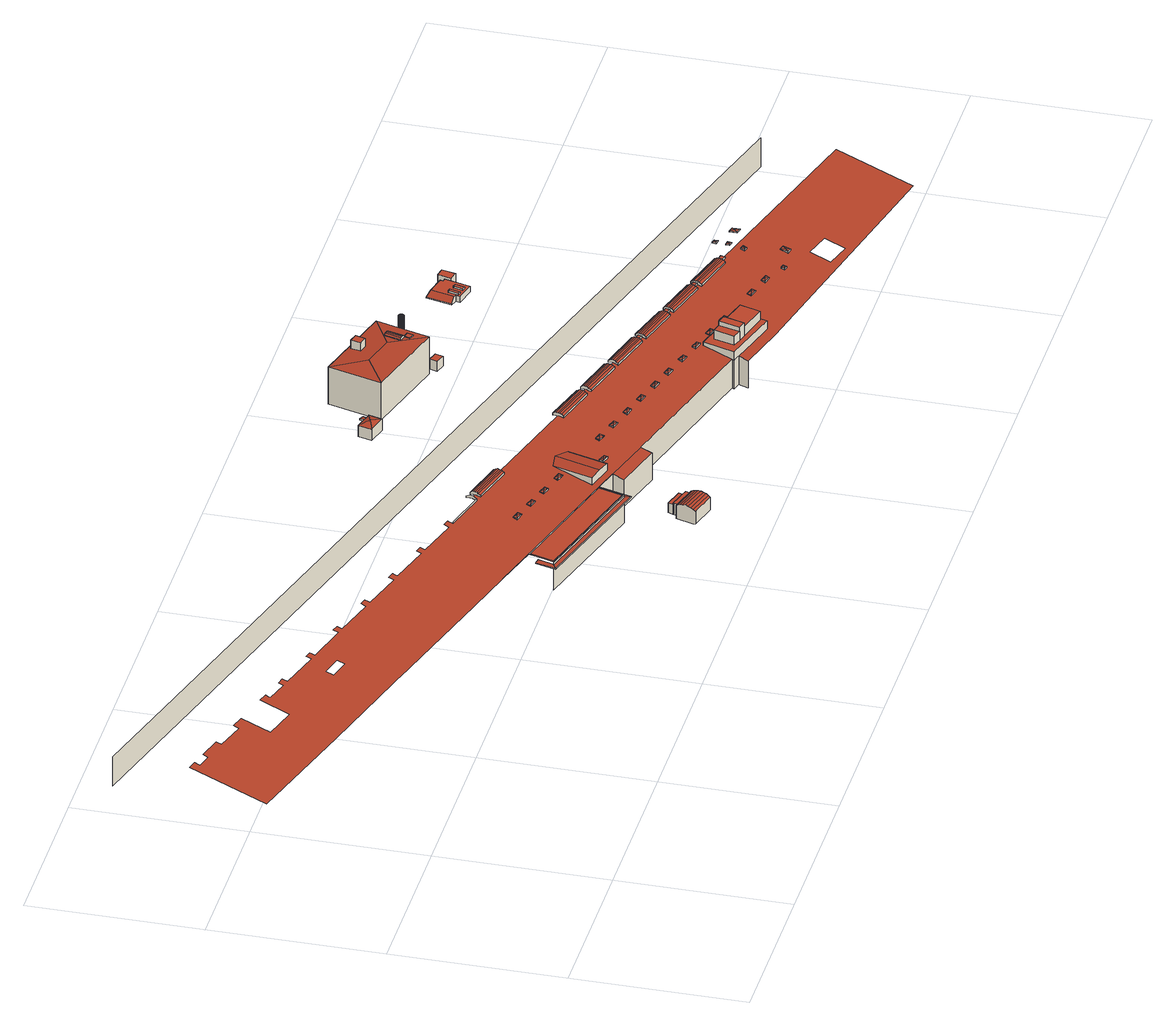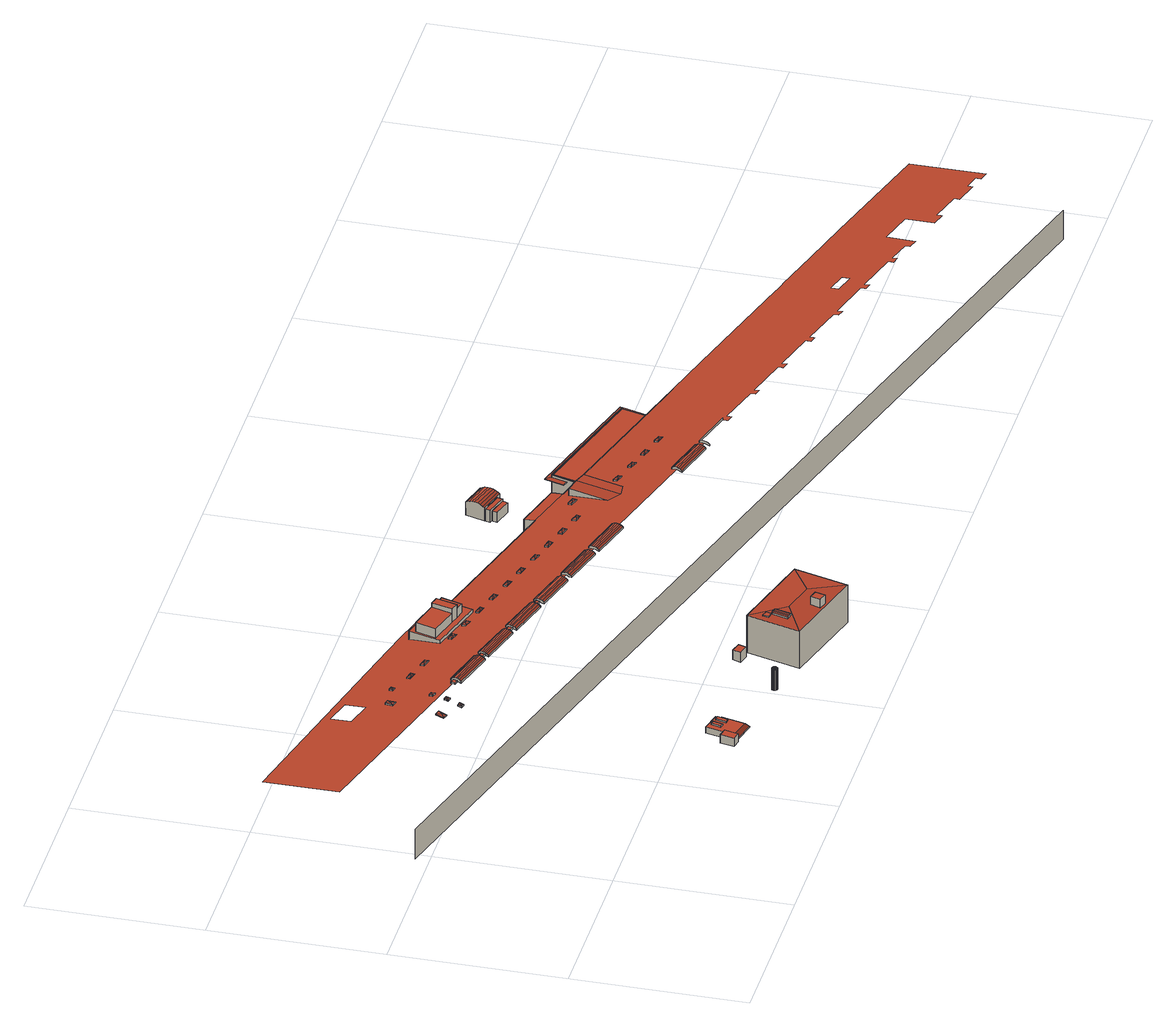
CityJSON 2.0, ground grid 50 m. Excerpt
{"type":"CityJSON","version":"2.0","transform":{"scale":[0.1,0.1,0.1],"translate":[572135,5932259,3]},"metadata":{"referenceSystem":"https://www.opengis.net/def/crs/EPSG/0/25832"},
"CityObjects":{
"building1":{"type":"Building","attributes":{"Grundfläche 2D":"18520.380921","Grundhöhe NN":"3.095"},"children":["building1-1","building1-2","building1-3","building1-4","building1-5","building1-6","building1-7","building1-8","building1-9","building1-10","building1-11","building1-12","building1-13","building1-14","building1-15","building1-16","building1-17","building1-18","building1-19","building1-20","building1-21","building1-22","building1-23","building1-24","building1-25","building1-26","building1-27","building1-28"],"geometry":[{"type":"MultiSurface","lod":"3","boundaries":[[[0,1,2,3]],[[4,5,6,7]],[[8,9,10,11,12,13]],[[14,1,0,15,16,17,18,19]],[[20,21,22,23,24,25,26,27,28,29,30,31,32,33,34,35,36,37,38,39,40,41,42,43,44,45,46,47,48,49,50,51,52,53,54,55,56,57,58,59,60,61,62,63,64,65,66,67,68,69,70,71,72,73,74,75,76,77,78,79,80,81,82,83,84,85,86,87,88,89,90,91,92,93,94,95,96,97,98,99,100,101,102,103,104,105,106,107,108,109,110,111,112,113,114,115,116,117,118,119,120,121,122,123,124,125,126,127,128,129,130,131,132,133,134,135,136,137,138,139,140,141,142,143,144,145,146,147,11,10,148,149],[150,151,152,153,154],[155,156,157,158],[159,160,161,162]],[[163,9,5,4,12,164,3,2]],[[165,166,78,77]],[[13,7,6,8]],[[165,77,76,75,167,168,169,170,171,172,173,174]],[[175,176,177,74,73,72,178,179,180,181,182,183,184]],[[185,186,179,178]],[[186,187,180,179]],[[187,188,181,180]],[[188,189,182,181]],[[189,190,183,182]],[[183,190,191,184]],[[184,191,192,175]],[[185,178,72,71]],[[18,193,194,1,14,19]],[[1,194,163,2]],[[8,6,5,9]],[[195,10,163,194,193]],[[196,152,151]],[[190,189,188,187,186,185,71,70,192,191]],[[9,163,10]],[[151,150,197,198,196]],[[199,200,201,202,203,204]],[[205,10,195,206]],[[196,198,153,152]],[[150,154,197]],[[198,197,154,153]],[[207,205,206,208]],[[10,205,207,148]],[[148,207,208,209]],[[210,211,212,69,68,67,213,214,215,216,217,218]],[[219,220,214,213]],[[220,221,215,214]],[[221,222,216,215]],[[222,223,217,216]],[[223,224,218,217]],[[218,224,225,210]],[[210,225,226,211]],[[219,213,67,66]],[[226,225,224,223,222,221,220,219,66,65,227,228]],[[229,230,231,232,233,64,63,62,61,234,235,236,237,238]],[[149,148,209,239]],[[240,241,235,234]],[[241,242,236,235]],[[242,243,237,236]],[[243,244,238,237]],[[244,245,229,238]],[[229,245,246,230]],[[230,246,247,231]],[[240,234,61,60]],[[246,245,244,243,242,241,240,60,59,248,247]],[[249,250,251,252,253,254,255,58,57,256]],[[257,258,249,256]],[[258,259,250,249]],[[259,260,251,250]],[[260,261,252,251]],[[261,262,253,252]],[[253,262,263,254]],[[254,263,264,255]],[[257,256,57,56]],[[265,149,239,266]],[[25,24,267,268]],[[24,265,266,267]],[[269,20,149,265,270]],[[271,272,273,274]],[[257,56,55,54,275,264,263,262,261,260,259,258]],[[276,271,274,277]],[[265,24,23,278,270]],[[279,280,281,282,283,284,285,51,50,286]],[[277,287,288,289,290,276]],[[272,271,276,291]],[[272,291,292,273]],[[291,276,290,293]],[[289,294,293,290]],[[288,295,294,289]],[[296,297,279,286]],[[298,292,291,293,294,295]],[[297,299,280,279]],[[299,300,281,280]],[[300,301,282,281]],[[302,269,270,278],[277,274,273,292,298,303,304,287]],[[269,302,21,20]],[[301,305,283,282]],[[283,305,306,284]],[[284,306,307,285]],[[296,286,50,49]],[[308,288,287,304]],[[288,308,309,295]],[[295,309,303,298]],[[21,302,278,23,22]],[[309,308,304,303]],[[305,301,300,299,297,296,49,48,307,306]],[[44,43,42,310,311,312,313,314,315,316,317,45]],[[318,319,311,310]],[[319,320,312,311]],[[320,321,313,312]],[[321,322,314,313]],[[322,323,315,314]],[[315,323,324,316]],[[316,324,325,317]],[[318,310,42,41]],[[325,324,323,322,321,320,319,318,41,40,326,327]],[[328,329,330,331,332,333,334,335,37,36,35]],[[336,337,329,328]],[[337,338,330,329]],[[338,339,331,330]],[[339,340,332,331]],[[340,341,333,332]],[[333,341,342,334]],[[334,342,343,335]],[[336,328,35,34]],[[341,340,339,338,337,336,34,33,343,342]]],"semantics":{"surfaces":[{"type":"WallSurface"},{"type":"RoofSurface"}],"values":[0,0,0,0,1,1,0,1,0,0,1,1,1,1,1,1,0,0,0,0,0,0,0,0,0,0,0,0,1,0,1,0,1,0,0,1,1,1,1,1,1,0,0,0,0,0,1,1,1,1,1,1,0,0,0,0,1,1,1,1,1,1,0,0,0,0,0,0,0,0,0,0,0,0,1,0,0,1,0,1,0,1,1,1,1,0,1,1,0,0,0,1,0,0,0,0,0,1,1,1,1,1,1,0,0,0,0,1,1,1,1,1,1,0,0,0]}}]},
"building1-1":{"type":"BuildingInstallation","parents":["building1"],"geometry":[{"type":"MultiSurface","lod":"3","boundaries":[[[344,345,346,14]],[[347,344,14,15]],[[348,347,15,349]],[[350,19,14,346]],[[19,16,15,14]],[[16,351,349,15]],[[351,352,348,349]],[[352,353,347,348]],[[353,354,344,347]],[[354,355,345,344]],[[355,350,346,345]],[[19,350,355,354,353,352,351,16]]],"semantics":{"surfaces":[{"type":"RoofSurface"},{"type":"WallSurface"},{"type":"OuterCeilingSurface"}],"values":[0,0,0,1,1,1,1,1,1,1,1,2]}}]},
"building1-2":{"type":"BuildingInstallation","parents":["building1"],"geometry":[{"type":"MultiSurface","lod":"3","boundaries":[[[356,357,358]],[[358,357,359]],[[360,357,356]],[[359,357,360]],[[361,362,356,358]],[[362,363,360,356]],[[363,364,359,360]],[[364,361,358,359]]],"semantics":{"surfaces":[{"type":"RoofSurface"},{"type":"WallSurface"}],"values":[0,0,0,0,1,1,1,1]}}]},
"building1-3":{"type":"BuildingInstallation","parents":["building1"],"geometry":[{"type":"MultiSurface","lod":"3","boundaries":[[[365,366,367]],[[367,366,368]],[[369,366,365]],[[368,366,369]],[[370,371,365,367]],[[371,372,369,365]],[[372,373,368,369]],[[373,370,367,368]]],"semantics":{"surfaces":[{"type":"RoofSurface"},{"type":"WallSurface"}],"values":[0,0,0,0,1,1,1,1]}}]},
"building1-4":{"type":"BuildingInstallation","parents":["building1"],"geometry":[{"type":"MultiSurface","lod":"3","boundaries":[[[374,375,376]],[[376,375,377]],[[378,375,374]],[[377,375,378]],[[379,380,374,376]],[[380,381,378,374]],[[381,382,377,378]],[[382,379,376,377]]],"semantics":{"surfaces":[{"type":"RoofSurface"},{"type":"WallSurface"}],"values":[0,0,0,0,1,1,1,1]}}]},
"building1-5":{"type":"BuildingInstallation","parents":["building1"],"geometry":[{"type":"MultiSurface","lod":"3","boundaries":[[[383,384,385]],[[385,384,386]],[[387,384,383]],[[386,384,387]],[[388,389,383,385]],[[389,390,387,383]],[[386,387,390,391]],[[388,385,386,391]]],"semantics":{"surfaces":[{"type":"RoofSurface"},{"type":"WallSurface"}],"values":[0,0,0,0,1,1,1,1]}}]},
"building1-6":{"type":"BuildingInstallation","parents":["building1"],"geometry":[{"type":"MultiSurface","lod":"3","boundaries":[[[392,393,394]],[[394,393,395]],[[396,393,392]],[[395,393,396]],[[397,398,392,394]],[[396,392,398,399]],[[395,396,399,400]],[[400,397,394,395]]],"semantics":{"surfaces":[{"type":"RoofSurface"},{"type":"WallSurface"}],"values":[0,0,0,0,1,1,1,1]}}]},
"building1-7":{"type":"BuildingInstallation","parents":["building1"],"geometry":[{"type":"MultiSurface","lod":"3","boundaries":[[[401,402,403]],[[403,402,404]],[[405,402,401]],[[404,402,405]],[[406,407,401,403]],[[407,408,405,401]],[[408,409,404,405]],[[409,406,403,404]]],"semantics":{"surfaces":[{"type":"RoofSurface"},{"type":"WallSurface"}],"values":[0,0,0,0,1,1,1,1]}}]},
"building1-8":{"type":"BuildingInstallation","parents":["building1"],"geometry":[{"type":"MultiSurface","lod":"3","boundaries":[[[410,411,412]],[[412,411,413]],[[414,411,410]],[[413,411,414]],[[415,416,410,412]],[[417,414,410,416]],[[417,418,413,414]],[[415,412,413,418]]],"semantics":{"surfaces":[{"type":"RoofSurface"},{"type":"WallSurface"}],"values":[0,0,0,0,1,1,1,1]}}]},
"building1-9":{"type":"BuildingInstallation","parents":["building1"],"geometry":[{"type":"MultiSurface","lod":"3","boundaries":[[[419,420,421]],[[421,420,422]],[[423,420,419]],[[422,420,423]],[[424,425,419,421]],[[426,423,419,425]],[[426,427,422,423]],[[424,421,422,427]]],"semantics":{"surfaces":[{"type":"RoofSurface"},{"type":"WallSurface"}],"values":[0,0,0,0,1,1,1,1]}}]},
"building1-10":{"type":"BuildingInstallation","parents":["building1"],"geometry":[{"type":"MultiSurface","lod":"3","boundaries":[[[428,429,430]],[[430,429,431]],[[432,429,428]],[[431,429,432]],[[433,434,428,430]],[[434,435,432,428]],[[435,436,431,432]],[[436,433,430,431]]],"semantics":{"surfaces":[{"type":"RoofSurface"},{"type":"WallSurface"}],"values":[0,0,0,0,1,1,1,1]}}]},
"building1-11":{"type":"BuildingInstallation","parents":["building1"],"geometry":[{"type":"MultiSurface","lod":"3","boundaries":[[[437,438,439]],[[439,438,440]],[[441,438,437]],[[440,438,441]],[[442,443,437,439]],[[443,444,441,437]],[[444,445,440,441]],[[445,442,439,440]]],"semantics":{"surfaces":[{"type":"RoofSurface"},{"type":"WallSurface"}],"values":[0,0,0,0,1,1,1,1]}}]},
"building1-12":{"type":"BuildingInstallation","parents":["building1"],"geometry":[{"type":"MultiSurface","lod":"3","boundaries":[[[446,447,448]],[[448,447,449]],[[450,447,446]],[[449,447,450]],[[451,452,446,448]],[[452,453,450,446]],[[453,454,449,450]],[[454,451,448,449]]],"semantics":{"surfaces":[{"type":"RoofSurface"},{"type":"WallSurface"}],"values":[0,0,0,0,1,1,1,1]}}]},
"building1-13":{"type":"BuildingInstallation","parents":["building1"],"geometry":[{"type":"MultiSurface","lod":"3","boundaries":[[[455,456,457]],[[457,456,458]],[[459,456,455]],[[458,456,459]],[[460,461,455,457]],[[461,462,459,455]],[[459,462,463,458]],[[460,457,458,463]]],"semantics":{"surfaces":[{"type":"RoofSurface"},{"type":"WallSurface"}],"values":[0,0,0,0,1,1,1,1]}}]},
"building1-14":{"type":"BuildingInstallation","parents":["building1"],"geometry":[{"type":"MultiSurface","lod":"3","boundaries":[[[464,465,466]],[[466,465,467]],[[468,465,464]],[[467,465,468]],[[469,470,464,466]],[[470,471,468,464]],[[471,472,467,468]],[[472,469,466,467]]],"semantics":{"surfaces":[{"type":"RoofSurface"},{"type":"WallSurface"}],"values":[0,0,0,0,1,1,1,1]}}]},
"building1-15":{"type":"BuildingInstallation","parents":["building1"],"geometry":[{"type":"MultiSurface","lod":"3","boundaries":[[[473,474,475,476]],[[477,478,474,473]],[[478,52,479,475,474]],[[479,480,476,475]],[[53,477,473,476,480]]],"semantics":{"surfaces":[{"type":"RoofSurface"},{"type":"WallSurface"}],"values":[0,1,1,1,1]}}]},
"building1-16":{"type":"BuildingInstallation","parents":["building1"],"geometry":[{"type":"MultiSurface","lod":"3","boundaries":[[[481,482,483]],[[483,482,484]],[[485,482,481]],[[484,482,485]],[[486,487,481,483]],[[487,488,485,481]],[[488,489,484,485]],[[489,486,483,484]]],"semantics":{"surfaces":[{"type":"RoofSurface"},{"type":"WallSurface"}],"values":[0,0,0,0,1,1,1,1]}}]},
"building1-17":{"type":"BuildingInstallation","parents":["building1"],"geometry":[{"type":"MultiSurface","lod":"3","boundaries":[[[490,491,492]],[[492,491,493]],[[494,491,490]],[[493,491,494]],[[490,492,495,496]],[[496,497,494,490]],[[497,498,493,494]],[[498,495,492,493]]],"semantics":{"surfaces":[{"type":"RoofSurface"},{"type":"WallSurface"}],"values":[0,0,0,0,1,1,1,1]}}]},
"building1-18":{"type":"BuildingInstallation","parents":["building1"],"geometry":[{"type":"MultiSurface","lod":"3","boundaries":[[[499,500,501,502,503]],[[499,503,504,505]],[[505,46,506,501,500,499]],[[506,507,502,501]],[[504,503,502,507,47]]],"semantics":{"surfaces":[{"type":"RoofSurface"},{"type":"WallSurface"}],"values":[0,1,1,1,1]}}]},
"building1-19":{"type":"BuildingInstallation","parents":["building1"],"geometry":[{"type":"MultiSurface","lod":"3","boundaries":[[[508,509,510]],[[510,509,511]],[[512,509,508]],[[511,509,512]],[[513,514,508,510]],[[514,515,512,508]],[[515,516,511,512]],[[516,513,510,511]]],"semantics":{"surfaces":[{"type":"RoofSurface"},{"type":"WallSurface"}],"values":[0,0,0,0,1,1,1,1]}}]},
"building1-20":{"type":"BuildingInstallation","parents":["building1"],"geometry":[{"type":"MultiSurface","lod":"3","boundaries":[[[517,518,519,520]],[[517,520,521,522]],[[522,38,523,518,517]],[[523,524,519,518]],[[39,521,520,519,524]]],"semantics":{"surfaces":[{"type":"RoofSurface"},{"type":"WallSurface"}],"values":[0,1,1,1,1]}}]},
"building1-21":{"type":"BuildingInstallation","parents":["building1"],"geometry":[{"type":"MultiSurface","lod":"3","boundaries":[[[525,526,527]],[[527,526,528]],[[529,526,525]],[[528,526,529]],[[530,531,525,527]],[[531,532,529,525]],[[532,533,528,529]],[[533,530,527,528]]],"semantics":{"surfaces":[{"type":"RoofSurface"},{"type":"WallSurface"}],"values":[0,0,0,0,1,1,1,1]}}]},
"building1-22":{"type":"BuildingInstallation","parents":["building1"],"geometry":[{"type":"MultiSurface","lod":"3","boundaries":[[[534,535,536]],[[536,535,537]],[[538,535,534]],[[537,535,538]],[[539,540,534,536]],[[540,541,538,534]],[[541,542,537,538]],[[542,539,536,537]]],"semantics":{"surfaces":[{"type":"RoofSurface"},{"type":"WallSurface"}],"values":[0,0,0,0,1,1,1,1]}}]},
"building1-23":{"type":"BuildingInstallation","parents":["building1"],"geometry":[{"type":"MultiSurface","lod":"3","boundaries":[[[543,544,545,546]],[[543,546,547,548]],[[32,549,544,543,548]],[[545,544,549,550]],[[31,547,546,545,550]]],"semantics":{"surfaces":[{"type":"RoofSurface"},{"type":"WallSurface"}],"values":[0,1,1,1,1]}}]},
"building1-24":{"type":"BuildingInstallation","parents":["building1"],"geometry":[{"type":"MultiSurface","lod":"3","boundaries":[[[551,552,553]],[[553,552,554]],[[555,552,551]],[[554,552,555]],[[556,557,551,553]],[[557,558,555,551]],[[558,559,554,555]],[[559,556,553,554]]],"semantics":{"surfaces":[{"type":"RoofSurface"},{"type":"WallSurface"}],"values":[0,0,0,0,1,1,1,1]}}]},
"building1-25":{"type":"BuildingInstallation","parents":["building1"],"geometry":[{"type":"MultiSurface","lod":"3","boundaries":[[[560,561,562]],[[560,563,561]],[[560,562,564]],[[560,564,563]],[[562,561,565,566]],[[564,562,566,567]],[[563,564,567,568]],[[561,563,568,565]]],"semantics":{"surfaces":[{"type":"RoofSurface"},{"type":"WallSurface"}],"values":[0,0,0,0,1,1,1,1]}}]},
"building1-26":{"type":"BuildingInstallation","parents":["building1"],"geometry":[{"type":"MultiSurface","lod":"3","boundaries":[[[569,570,571]],[[571,570,572]],[[573,574,570,569]],[[572,570,574]],[[575,576,569,571]],[[576,577,578,574,573,569]],[[578,579,572,574]],[[575,571,572,579]]],"semantics":{"surfaces":[{"type":"RoofSurface"},{"type":"WallSurface"}],"values":[0,0,0,0,1,1,1,1]}}]},
"building1-27":{"type":"BuildingInstallation","parents":["building1"],"geometry":[{"type":"MultiSurface","lod":"3","boundaries":[[[580,581,582]],[[582,581,583]],[[584,581,580]],[[583,581,584]],[[585,586,580,582]],[[584,580,586,587]],[[587,588,583,584]],[[585,582,583,588]]],"semantics":{"surfaces":[{"type":"RoofSurface"},{"type":"WallSurface"}],"values":[0,0,0,0,1,1,1,1]}}]},
"building1-28":{"type":"BuildingInstallation","parents":["building1"],"geometry":[{"type":"MultiSurface","lod":"3","boundaries":[[[589,590,591]],[[589,592,590]],[[589,591,593]],[[589,593,592]],[[594,595,591,590]],[[593,591,595,596]],[[592,593,596,597]],[[597,594,590,592]]],"semantics":{"surfaces":[{"type":"RoofSurface"},{"type":"WallSurface"}],"values":[0,0,0,0,1,1,1,1]}}]},
"building2":{"type":"Building","attributes":{"Grundfläche 2D":"48.184855","Grundhöhe NN":"3.189"},"geometry":[{"type":"Solid","lod":"3","boundaries":[[[[598,599,600,601]],[[598,601,602,603]],[[599,604,605,600]],[[604,606,607,605]],[[606,608,609,607]],[[608,610,611,609]],[[610,612,613,611]],[[613,612,614,615,616]],[[614,612,610,608,606,604,599,598,603,617,618]],[[619,616,615,614,618,620]],[[621,602,601,600,605,607,609,611,613,616,619,622]],[[603,602,621,617]],[[622,619,620,618,617,621]]]],"semantics":{"surfaces":[{"type":"RoofSurface"},{"type":"WallSurface"},{"type":"GroundSurface"}],"values":[[0,0,0,0,0,0,0,0,1,1,1,1,2]]}}]},
"building3":{"type":"Building","attributes":{"Grundfläche 2D":"10.799498","Grundhöhe NN":"3.179"},"geometry":[{"type":"Solid","lod":"3","boundaries":[[[[623,624,625,626]],[[624,623,620,627]],[[625,624,627,628]],[[626,625,628,629]],[[623,626,629,620]],[[627,620,629,628]]]],"semantics":{"surfaces":[{"type":"RoofSurface"},{"type":"WallSurface"},{"type":"GroundSurface"}],"values":[[0,1,1,1,1,2]]}}]},
"building4":{"type":"Building","attributes":{"Grundfläche 2D":"9.024486","Grundhöhe NN":"3.169"},"geometry":[{"type":"Solid","lod":"3","boundaries":[[[[630,631,632,633]],[[634,635,633,632]],[[635,636,630,633]],[[636,629,631,630]],[[629,634,632,631]],[[629,636,635,634]]]],"semantics":{"surfaces":[{"type":"RoofSurface"},{"type":"WallSurface"},{"type":"GroundSurface"}],"values":[[0,1,1,1,1,2]]}}]},
"building5":{"type":"Building","attributes":{"Grundfläche 2D":"23.839989","Grundhöhe NN":"3.024"},"children":["building5-1"],"geometry":[{"type":"Solid","lod":"3","boundaries":[[[[637,638,639,640]],[[640,639,641]],[[642,639,638]],[[641,639,642]],[[640,643,644,645,638,637]],[[642,638,645,646]],[[641,642,646,647]],[[640,641,647,643]],[[645,644,643,647,646]]]],"semantics":{"surfaces":[{"type":"RoofSurface"},{"type":"WallSurface"},{"type":"GroundSurface"}],"values":[[0,0,0,0,1,1,1,1,2]]}}]},
"building5-1":{"type":"BuildingInstallation","parents":["building5"],"geometry":[{"type":"MultiSurface","lod":"3","boundaries":[[[648,649,650,651]],[[652,653,651,650]],[[653,654,648,651]],[[654,655,649,648]],[[655,652,650,649]],[[655,654,653,652]]],"semantics":{"surfaces":[{"type":"RoofSurface"},{"type":"WallSurface"},{"type":"OuterCeilingSurface"}],"values":[0,1,1,1,1,2]}}]},
"building6":{"type":"Building","attributes":{"Grundfläche 2D":"424.879660","Grundhöhe NN":"3.046"},"children":["building6-1","building6-2"],"geometry":[{"type":"Solid","lod":"3","boundaries":[[[[656,657,658,659]],[[660,656,659,661]],[[662,660,661,663]],[[664,662,663,665]],[[666,667,668,669]],[[669,670,666],[671,672,673,674,675,676,677]],[[678,668,667]],[[678,670,669,668]],[[658,671,677,676,665,663,661,659]],[[676,675,664,665]],[[675,674,673,672,657,656,660,662,664]],[[672,671,658,657]],[[679,680,667,666]],[[680,681,678,667]],[[681,682,670,678]],[[682,679,666,670]],[[682,681,680,679]]]],"semantics":{"surfaces":[{"type":"RoofSurface"},{"type":"WallSurface"},{"type":"GroundSurface"}],"values":[[0,0,0,0,0,0,0,0,1,1,1,1,1,1,1,1,2]]}}]},
"building6-1":{"type":"BuildingInstallation","parents":["building6"],"geometry":[{"type":"MultiSurface","lod":"3","boundaries":[[[683,684,685,686]],[[686,685,687,688]],[[683,686,688,689]],[[684,683,689,690]],[[685,684,690,687]]],"semantics":{"surfaces":[{"type":"RoofSurface"},{"type":"WallSurface"}],"values":[0,1,1,1,1]}}]},
"building6-2":{"type":"BuildingInstallation","parents":["building6"],"geometry":[{"type":"MultiSurface","lod":"3","boundaries":[[[691,692,693,694]],[[694,693,695,696]],[[691,694,696,697]],[[692,691,697,698]],[[693,692,698,695]]],"semantics":{"surfaces":[{"type":"RoofSurface"},{"type":"WallSurface"}],"values":[0,1,1,1,1]}}]},
"building7":{"type":"Building","attributes":{"Grundfläche 2D":"7.533260","Grundhöhe NN":"3.092"},"geometry":[{"type":"Solid","lod":"3","boundaries":[[[[699,700,701,702]],[[703,704,700,699]],[[704,705,701,700]],[[705,706,702,701]],[[706,703,699,702]],[[704,703,706,705]]]],"semantics":{"surfaces":[{"type":"RoofSurface"},{"type":"WallSurface"},{"type":"GroundSurface"}],"values":[[0,1,1,1,1,2]]}}]},
"building8":{"type":"Building","attributes":{"Grundfläche 2D":"1.900913","Grundhöhe NN":"3.203"},"geometry":[{"type":"Solid","lod":"3","boundaries":[[[[707,708,709,710]],[[708,711,712,709]],[[713,714,707,710,715]],[[716,717,714,713,718]],[[719,717,716,720]],[[721,719,720,722]],[[723,724,721,722,725]],[[726,727,724,723]],[[728,729,727,726,730]],[[731,732,729,728]],[[733,732,731,734]],[[735,733,734,736]],[[737,735,736,738]],[[739,737,738,740]],[[741,742,739,740]],[[743,744,742,741]],[[744,743,745]],[[746,744,745,747]],[[748,746,747]],[[748,747,749]],[[750,751,748,749,752]],[[753,751,750,754]],[[755,753,754,756]],[[757,755,756,758]],[[759,760,757,758,761]],[[711,760,759,712]],[[762,763,764]],[[765,764,763]],[[766,767,763]],[[765,763,767]],[[765,768,764]],[[762,764,769]],[[770,771,769,764]],[[770,764,768]],[[772,773,774,762,769,771]],[[775,771,770]],[[776,771,775]],[[772,771,777]],[[776,778,777,771]],[[772,777,779]],[[780,781,779,777]],[[780,777,778]],[[781,782,772,779]],[[782,783,772]],[[783,773,772]],[[784,773,783]],[[785,773,784]],[[774,773,786]],[[785,787,786,773]],[[774,786,788]],[[787,788,786]],[[789,788,787]],[[790,774,788]],[[791,790,788,789]],[[792,793,762,774]],[[792,774,790]],[[793,794,762]],[[794,766,763,762]],[[708,707,765,767]],[[711,708,767,766]],[[707,768,765]],[[714,717,770,768]],[[714,768,707]],[[717,719,770]],[[721,775,770]],[[721,770,719]],[[721,724,776,775]],[[724,727,778,776]],[[727,729,780,778]],[[729,732,781,780]],[[732,733,782,781]],[[733,735,783,782]],[[735,737,784,783]],[[737,739,785,784]],[[742,787,785]],[[742,785,739]],[[742,744,787]],[[744,746,789,787]],[[746,791,789]],[[748,751,790,791]],[[748,791,746]],[[751,753,792,790]],[[753,755,793,792]],[[755,757,794,793]],[[757,760,766,794]],[[760,711,766]],[[710,709,795,796]],[[715,710,796,797]],[[713,715,797,798]],[[709,712,799,795]],[[712,759,800,799]],[[801,716,718,713,798,802]],[[720,716,801,803]],[[722,720,803,804]],[[805,723,725,722,804,806]],[[807,726,723,805]],[[808,728,730,726,807,809]],[[810,731,728,808]],[[734,731,810,811]],[[736,734,811,812]],[[738,736,812,813]],[[740,738,813,814]],[[741,740,814,815]],[[816,743,741,815]],[[817,747,745,743,816,818]],[[819,749,747,817]],[[820,750,752,749,819,821]],[[754,750,820,822]],[[756,754,822,823]],[[758,756,823,824]],[[800,759,761,758,824,825]],[[822,820,821,819,817,818,816,815,814,813,812,811,810,808,809,807,805,806,804,803,801,802,798,797,796,795,799,800,825,824,823]]]],"semantics":{"surfaces":[{"type":"RoofSurface"},{"type":"WallSurface"},{"type":"GroundSurface"}],"values":[[0,0,0,0,0,0,0,0,0,0,0,0,0,0,0,0,0,0,0,0,0,0,0,0,0,0,0,0,0,0,0,0,0,0,0,0,0,0,0,0,0,0,0,0,0,0,0,0,0,0,0,0,0,0,0,0,0,0,0,0,0,0,0,0,0,0,0,0,0,0,0,0,0,0,0,0,0,0,0,0,0,0,0,0,0,0,1,1,1,1,1,1,1,1,1,1,1,1,1,1,1,1,1,1,1,1,1,1,1,1,1,2]]}}]},
"building9":{"type":"Building","attributes":{"Grundfläche 2D":"68.234351","Grundhöhe NN":"3.214"},"children":["building9-1","building9-2"],"geometry":[{"type":"Solid","lod":"3","boundaries":[[[[826,827,828,829]],[[830,831,829,828]],[[832,826,829,831,833,834,835,836]],[[832,836,837,838]],[[827,826,832,838,839]],[[828,827,839,840]],[[830,828,840,841]],[[833,831,830,841,842]],[[834,833,842,843]],[[835,834,843,844]],[[836,835,844,837]],[[839,838,837,844,843,842,841,840]]]],"semantics":{"surfaces":[{"type":"RoofSurface"},{"type":"WallSurface"},{"type":"GroundSurface"}],"values":[[0,0,0,1,1,1,1,1,1,1,1,2]]}}]},
"building9-1":{"type":"BuildingInstallation","parents":["building9"],"geometry":[{"type":"MultiSurface","lod":"3","boundaries":[[[845,846,847,848]],[[848,847,849,850]],[[845,848,850,851]],[[846,845,851,852]],[[847,846,852,849]]],"semantics":{"surfaces":[{"type":"RoofSurface"},{"type":"WallSurface"}],"values":[0,1,1,1,1]}}]},
"building9-2":{"type":"BuildingInstallation","parents":["building9"],"geometry":[{"type":"MultiSurface","lod":"3","boundaries":[[[853,854,855,856]],[[857,858,854,853]],[[858,859,855,854]],[[856,855,859,860]],[[860,857,853,856]]],"semantics":{"surfaces":[{"type":"RoofSurface"},{"type":"WallSurface"}],"values":[0,1,1,1,1]}}]},
"building10":{"type":"Building","attributes":{"Grundfläche 2D":"10.467795","Grundhöhe NN":"3.258"},"geometry":[{"type":"Solid","lod":"3","boundaries":[[[[861,862,863,864]],[[862,861,865,866]],[[863,862,866,867]],[[864,863,867,868]],[[861,864,868,865]],[[866,865,868,867]]]],"semantics":{"surfaces":[{"type":"RoofSurface"},{"type":"WallSurface"},{"type":"GroundSurface"}],"values":[[0,1,1,1,1,2]]}}]}
},
"vertices":[
[1357,497,89],[1725,394,89],[1725,394,91],[1357,497,91],[1361,499,91],[1723,398,91],[1723,398,89],[1361,499,89],[1743,468,89],[1743,468,91],[1814,448,93],[1239,609,93],[1381,569,91],[1381,569,89],[1725,394,83],[1357,497,83],[1357,497,79],[1357,497,1],[1725,394,1],[1725,394,79],[2466,359,109],[2636,311,109],[2612,225,93],[2610,219,92],[2463,261,92],[2454,232,86],[2597,193,86],[2666,177,87],[2669,176,87],[3390,8,93],[3454,236,135],[2860,401,135],[2847,405,135],[2843,406,135],[2839,391,132],[2714,425,132],[2716,432,133],[2718,441,135],[2715,442,135],[2703,445,135],[2699,447,135],[2695,431,132],[2570,466,132],[2571,472,133],[2573,477,134],[2574,481,135],[2571,482,135],[2559,486,135],[2555,487,135],[2550,471,132],[2425,506,132],[2430,522,135],[2426,523,135],[2414,526,135],[2411,527,135],[2409,522,134],[2406,512,132],[2281,547,132],[2286,562,135],[2266,568,135],[2262,552,132],[2137,587,132],[2138,593,133],[2140,598,134],[2141,603,135],[2122,608,135],[2117,592,132],[1992,627,132],[1994,633,133],[1997,643,135],[1688,729,135],[1684,714,132],[1559,749,132],[1562,759,134],[1563,764,135],[1544,770,135],[1542,765,134],[1539,754,132],[1414,789,132],[1417,800,134],[1418,805,135],[1399,810,135],[1394,794,132],[1269,829,132],[1274,845,135],[1255,850,135],[1253,841,133],[1251,835,132],[1126,870,132],[1129,880,134],[1130,885,135],[1110,891,135],[1109,886,134],[1108,881,133],[1106,875,132],[981,910,132],[983,916,133],[985,926,135],[966,931,135],[964,926,134],[963,922,133],[961,916,132],[836,951,132],[841,966,135],[821,972,135],[817,956,132],[692,991,132],[695,1002,134],[696,1007,135],[677,1012,135],[676,1007,134],[673,996,132],[548,1031,132],[552,1047,135],[532,1052,135],[531,1048,134],[530,1043,133],[528,1037,132],[461,1056,132],[462,1062,133],[465,1071,135],[437,1079,135],[412,992,119],[313,1020,119],[338,1107,135],[298,1118,135],[296,1113,134],[295,1108,133],[293,1102,132],[203,1128,132],[207,1143,135],[139,1162,135],[134,1147,132],[90,1159,132],[92,1165,133],[95,1175,135],[68,1182,135],[5,954,93],[369,852,93],[516,811,93],[665,769,93],[667,769,93],[671,768,93],[688,763,93],[693,762,93],[696,761,93],[699,760,93],[1091,650,93],[1960,407,93],[2442,273,93],[1822,465,96],[1744,487,96],[1777,602,118],[1820,608,121],[1855,580,118],[2987,193,106],[3063,172,106],[3046,111,94],[2970,132,94],[632,925,118],[638,947,122],[696,931,122],[690,909,118],[1746,467,91],[1378,570,91],[1539,754,137],[1414,789,137],[1545,774,134],[1548,785,132],[1548,785,137],[1546,779,141],[1545,774,143],[1544,770,143],[1542,765,143],[1541,760,141],[1568,780,132],[1566,774,133],[1564,769,134],[1559,749,137],[1560,755,141],[1562,759,143],[1563,764,143],[1564,769,143],[1566,774,141],[1568,780,137],[1684,714,137],[1686,720,141],[1687,724,143],[1688,729,143],[1690,734,143],[1691,739,141],[1693,745,137],[1693,745,132],[1746,467,1],[1746,467,89],[1814,448,1],[1744,487,118],[1822,465,118],[1783,476,121],[132,1410,94],[401,1334,94],[3518,463,94],[3523,462,94],[3523,462,1],[132,1410,1],[1804,413,86],[1804,413,1],[1950,373,86],[1950,373,1],[1960,407,1],[2001,659,137],[2001,659,132],[1998,648,134],[1992,627,137],[1994,633,141],[1995,638,143],[1997,643,143],[1998,648,143],[1999,653,141],[2117,592,137],[2119,598,141],[2120,603,143],[2122,608,143],[2123,613,143],[2124,618,141],[2126,624,137],[2126,624,132],[2123,613,134],[2124,618,133],[2144,612,141],[2145,618,137],[2145,618,132],[2144,612,133],[2142,607,134],[2137,587,137],[2138,593,141],[2140,598,143],[2141,603,143],[2142,607,143],[2442,273,1],[2262,552,137],[2263,558,141],[2265,563,143],[2266,568,143],[2267,572,143],[2269,577,141],[2270,583,137],[2270,583,132],[2269,577,133],[2283,553,141],[2284,557,143],[2286,562,143],[2287,567,143],[2288,572,141],[2290,578,137],[2290,578,132],[2281,547,137],[2406,512,137],[2408,518,141],[2409,522,143],[2411,527,143],[2412,532,143],[2413,537,141],[2415,543,137],[2415,543,132],[2440,267,92],[2440,267,1],[2463,261,1],[2454,232,1],[2466,359,119],[2440,267,119],[2472,275,147],[2489,335,147],[2489,335,119],[2472,275,119],[2412,532,134],[2498,267,147],[2498,267,119],[2610,219,119],[2427,512,141],[2428,517,143],[2430,522,143],[2431,527,143],[2432,532,141],[2434,538,137],[2434,538,132],[2425,506,137],[2523,260,119],[2523,260,147],[2523,260,160],[2498,267,160],[2515,328,147],[2515,328,119],[2515,328,160],[2540,321,160],[2540,321,147],[2550,471,137],[2552,477,141],[2540,321,119],[2553,482,143],[2555,487,143],[2556,492,143],[2636,311,119],[2626,297,119],[2609,237,119],[2557,497,141],[2559,503,137],[2559,503,132],[2609,237,147],[2626,297,147],[2570,466,137],[2571,472,141],[2573,477,143],[2574,481,143],[2575,486,143],[2577,491,141],[2578,497,137],[2578,497,132],[2695,431,137],[2696,437,141],[2698,442,143],[2699,447,143],[2701,451,143],[2702,456,141],[2704,462,137],[2704,462,132],[2701,451,134],[2702,456,133],[2714,425,137],[2716,432,141],[2717,436,143],[2718,441,143],[2720,446,143],[2721,451,141],[2723,457,137],[2723,457,132],[2839,391,137],[2841,397,141],[2842,401,143],[2843,406,143],[2845,411,143],[2846,416,141],[2848,422,137],[2848,422,132],
[1735,377,81],[1751,434,81],[1738,438,83],[1340,488,81],[1356,547,81],[1370,543,83],[1738,438,79],[1370,543,79],[1356,547,79],[1340,488,79],[1735,377,79],[1751,434,79],
[1534,640,115],[1520,638,117],[1531,629,114],[1507,635,114],[1510,647,115],[1531,629,110],[1534,640,113],[1510,647,113],[1507,635,110],
[1606,620,115],[1592,618,117],[1603,609,114],[1579,615,114],[1582,627,115],[1603,609,110],[1606,620,113],[1582,627,113],[1579,615,110],
[1674,601,115],[1660,599,117],[1671,590,114],[1647,596,114],[1650,608,115],[1671,590,110],[1674,601,113],[1650,608,113],[1647,596,110],
[1748,580,115],[1734,578,117],[1745,569,114],[1721,576,114],[1724,587,115],[1745,569,110],[1748,580,113],[1724,587,113],[1721,576,110],
[1877,487,107],[1863,485,108],[1874,476,106],[1850,482,106],[1853,494,107],[1874,476,101],[1877,487,103],[1853,494,103],[1850,482,101],
[1965,520,115],[1952,517,117],[1962,508,114],[1938,515,114],[1942,526,115],[1962,508,110],[1965,520,112],[1942,526,113],[1938,515,110],
[2037,500,115],[2023,497,117],[2034,488,114],[2010,495,114],[2013,506,115],[2034,488,110],[2037,500,112],[2013,506,112],[2010,495,110],
[2109,479,115],[2096,477,117],[2106,468,114],[2082,474,114],[2086,486,115],[2106,468,110],[2109,479,112],[2086,486,112],[2082,474,110],
[2181,459,115],[2168,457,117],[2178,448,114],[2154,454,114],[2157,466,115],[2178,448,110],[2181,459,113],[2157,466,113],[2154,454,110],
[2254,439,115],[2240,436,117],[2251,427,114],[2227,434,114],[2230,446,115],[2251,427,110],[2254,439,113],[2230,446,113],[2227,434,110],
[2325,419,115],[2311,417,117],[2322,407,114],[2298,414,114],[2301,426,115],[2322,407,110],[2325,419,113],[2301,426,113],[2298,414,110],
[2398,398,115],[2385,396,117],[2395,387,114],[2371,394,114],[2375,405,115],[2395,387,110],[2398,398,113],[2375,405,113],[2371,394,110],
[2470,378,115],[2457,376,117],[2467,367,114],[2443,374,114],[2446,385,115],[2467,367,110],[2470,378,113],[2446,385,113],[2443,374,110],
[2413,521,140],[2425,518,140],[2428,529,140],[2416,532,140],[2413,521,134],[2425,518,134],[2428,529,134],[2416,532,134],
[2542,358,115],[2529,356,117],[2539,347,114],[2515,353,114],[2519,365,115],[2539,347,110],[2542,358,113],[2519,365,113],[2515,353,110],
[2614,338,115],[2601,336,117],[2611,327,114],[2587,333,114],[2590,345,115],[2611,327,110],[2614,338,113],[2590,345,113],[2587,333,110],
[2569,477,140],[2571,482,140],[2573,489,140],[2560,492,140],[2557,480,140],[2557,480,134],[2569,477,134],[2573,489,134],[2560,492,134],
[2759,298,115],[2746,295,117],[2756,286,114],[2732,293,114],[2735,304,115],[2756,286,110],[2759,298,113],[2735,304,113],[2732,293,110],
[2714,437,140],[2717,448,140],[2705,452,140],[2702,440,140],[2702,440,134],[2714,437,134],[2717,448,134],[2705,452,134],
[2832,277,115],[2818,275,117],[2828,266,114],[2805,272,114],[2808,284,115],[2828,266,110],[2832,277,113],[2808,284,113],[2805,272,110],
[2881,237,113],[2889,241,115],[2885,248,114],[2896,245,114],[2893,234,113],[2885,248,110],[2881,237,108],[2893,234,108],[2896,245,110],
[2849,411,140],[2846,400,140],[2859,396,140],[2862,408,140],[2862,408,134],[2849,411,134],[2846,400,134],[2859,396,134],
[2915,356,135],[2922,360,137],[2918,368,136],[2930,364,136],[2926,353,135],[2918,368,132],[2915,356,130],[2926,353,130],[2930,364,132],
[2967,255,120],[2957,246,118],[2971,242,118],[2963,269,120],[2978,265,120],[2957,246,113],[2971,242,113],[2978,265,117],[2963,269,117],
[2939,397,136],[2935,405,137],[2927,400,136],[2930,412,134],[2940,403,135],[2942,409,134],[2927,400,132],[2939,397,132],[2940,403,131],[2942,409,130],[2930,412,130],
[2950,437,129],[2946,444,129],[2938,440,129],[2942,452,127],[2953,449,127],[2938,440,125],[2950,437,125],[2953,449,123],[2942,452,123],
[3008,406,133],[3013,392,133],[3019,416,128],[2997,396,133],[3004,420,128],[3013,392,129],[3019,416,125],[3004,420,125],[2997,396,129],
[1842,191,47],[1844,198,50],[1766,220,50],[1764,213,47],[1763,207,43],[1840,185,43],[1846,205,52],[1769,228,52],[1849,213,53],[1771,236,53],[1851,221,52],[1773,244,52],[1853,229,50],[1775,251,50],[1855,236,47],[1777,258,47],[1857,242,43],[1792,261,43],[1779,264,43],[1840,185,2],[1857,242,2],[1779,264,2],[1792,261,2],[1763,207,2],[1764,213,2],
[1792,261,39],[1855,243,39],[1859,258,39],[1796,276,39],[1855,243,2],[1859,258,2],[1796,276,2],
[1801,292,33],[1796,276,33],[1851,261,33],[1855,276,33],[1851,261,2],[1855,276,2],[1801,292,2],
[2022,1173,36],[1971,1188,36],[1993,1160,44],[2027,1172,36],[2016,1133,36],[1960,1148,36],[2027,1172,0],[2022,1173,0],[1971,1188,0],[1960,1148,0],[2016,1133,0],
[2027,1188,29],[2011,1193,32],[2007,1178,32],[2022,1173,29],[2007,1178,27],[2022,1173,27],[2027,1188,27],[2011,1193,27],
[2295,1193,126],[2290,1194,124],[2278,1147,124],[2282,1146,126],[2301,1191,127],[2288,1144,127],[2306,1190,126],[2293,1143,126],[2311,1188,124],[2298,1142,124],[2361,1234,118],[2108,1304,118],[2160,1205,123],[2256,1179,123],[2318,1078,118],[2278,1147,121],[2290,1194,121],[2295,1193,121],[2306,1190,120],[2311,1188,120],[2298,1142,120],[2288,1144,120],[2065,1147,118],[2361,1234,0],[2108,1304,0],[2065,1147,0],[2318,1078,0],
[2316,1137,122],[2299,1141,122],[2294,1125,122],[2311,1120,122],[2294,1125,120],[2311,1120,119],[2316,1137,119],[2299,1141,120],
[2211,1267,145],[2203,1238,145],[2228,1231,145],[2236,1260,145],[2228,1231,120],[2236,1260,118],[2211,1267,118],[2203,1238,120],
[2363,1050,32],[2370,1074,32],[2341,1082,32],[2334,1059,32],[2363,1050,1],[2370,1074,1],[2341,1082,1],[2334,1059,1],
[2477,1199,69],[2478,1200,69],[2478,1202,67],[2476,1201,67],[2479,1199,69],[2480,1201,67],[2474,1201,67],[2475,1199,69],[2475,1201,67],[2472,1199,67],[2474,1198,69],[2473,1200,67],[2473,1197,69],[2471,1198,67],[2472,1195,69],[2470,1196,67],[2470,1193,67],[2472,1194,69],[2470,1194,67],[2470,1192,67],[2472,1192,69],[2471,1190,67],[2473,1191,69],[2470,1191,67],[2472,1188,67],[2473,1190,69],[2475,1189,69],[2474,1187,67],[2476,1188,69],[2476,1186,67],[2478,1188,69],[2478,1186,67],[2479,1188,69],[2480,1186,67],[2482,1187,67],[2481,1189,69],[2483,1188,67],[2482,1190,69],[2484,1189,67],[2483,1191,69],[2485,1190,67],[2483,1192,69],[2485,1191,67],[2486,1193,67],[2484,1193,69],[2485,1192,67],[2483,1195,69],[2485,1195,67],[2483,1197,69],[2485,1198,67],[2482,1198,69],[2483,1199,67],[2481,1201,67],[2481,1199,69],[2482,1201,67],[2479,1195,70],[2478,1195,70],[2477,1195,70],[2477,1197,69],[2479,1197,69],[2478,1197,69],[2476,1197,69],[2476,1195,70],[2475,1196,70],[2476,1194,70],[2477,1192,70],[2478,1192,70],[2479,1194,70],[2474,1195,70],[2474,1194,70],[2476,1193,70],[2474,1193,70],[2477,1193,70],[2475,1192,70],[2475,1191,70],[2476,1191,70],[2477,1190,70],[2478,1190,70],[2479,1190,70],[2479,1192,70],[2480,1191,70],[2479,1193,70],[2481,1192,69],[2481,1194,69],[2481,1193,69],[2481,1195,69],[2481,1196,69],[2480,1196,69],[2478,1202,2],[2476,1201,2],[2475,1201,2],[2474,1201,2],[2480,1201,2],[2481,1201,2],[2472,1199,2],[2473,1200,2],[2471,1198,2],[2470,1196,2],[2470,1193,2],[2470,1194,2],[2470,1192,2],[2471,1190,2],[2470,1191,2],[2472,1188,2],[2474,1187,2],[2476,1186,2],[2478,1186,2],[2480,1186,2],[2482,1187,2],[2483,1188,2],[2485,1190,2],[2484,1189,2],[2485,1191,2],[2486,1193,2],[2485,1192,2],[2485,1195,2],[2485,1198,2],[2483,1199,2],[2482,1201,2],
[2744,1152,21],[2745,1159,5],[2679,1175,5],[2692,1165,21],[2660,1100,5],[2675,1096,21],[2742,1144,21],[2681,1094,21],[2678,1081,21],[2734,1067,21],[2752,1142,21],[2752,1142,2],[2742,1144,2],[2745,1159,2],[2679,1175,2],[2660,1100,2],[2681,1094,2],[2678,1081,2],[2734,1067,2],
[2716,1109,26],[2709,1081,26],[2719,1079,26],[2726,1106,26],[2719,1079,21],[2726,1106,21],[2716,1109,21],[2709,1081,21],
[2691,1117,26],[2683,1088,26],[2693,1085,26],[2701,1115,26],[2691,1117,21],[2683,1088,21],[2693,1085,21],[2701,1115,21],
[2758,1163,29],[2748,1123,29],[2773,1117,29],[2783,1157,29],[2758,1163,3],[2748,1123,3],[2773,1117,3],[2783,1157,3]
]}
